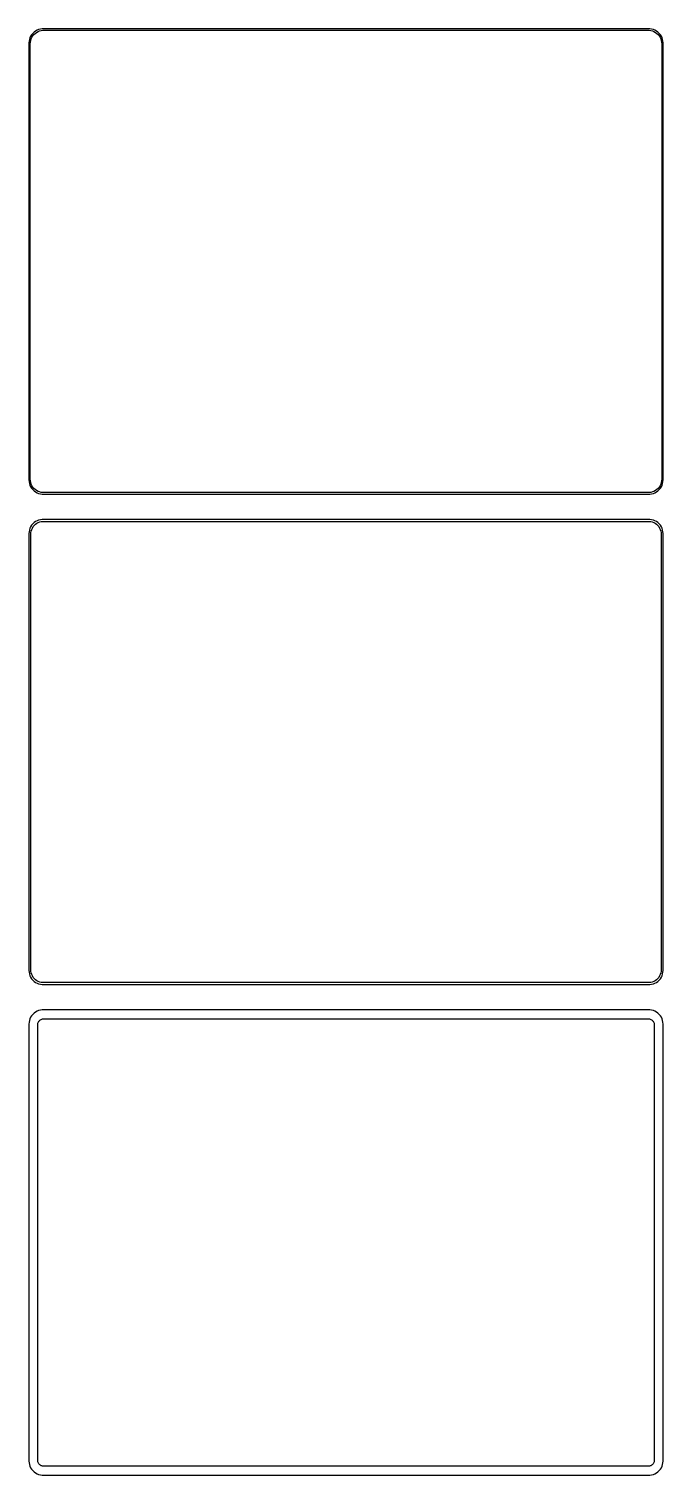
# Model space of a CAD drawing. Header units: metres. Extents: x -112 to 112, y 440 to 952.
import ezdxf

# ---------------------------------------------------------------- set-up
doc = ezdxf.new("R2010")
doc.units = ezdxf.units.M

msp = doc.modelspace()

# ---------------------------------------------------------------- linework, layer by layer
for p, q in [((-112.149, 949.341), (-112.343, 948.743)), ((-111.882, 949.909), (-112.149, 949.341)), ((-111.545, 950.439), (-111.882, 949.909)), ((-111.666, 948.999), (-111.412, 949.538)), ((-111.145, 950.923), (-111.545, 950.439)), ((-111.412, 949.538), (-111.093, 950.042)), ((-110.687, 951.353), (-111.145, 950.923)), ((-111.093, 950.042), (-110.713, 950.502)), ((-110.713, 950.502), (-110.278, 950.91)), ((-110.179, 951.722), (-110.687, 951.353)), ((-110.278, 950.91), (-109.795, 951.261)), ((-109.629, 952.024), (-110.179, 951.722)), ((-109.795, 951.261), (-109.272, 951.548)), ((-109.045, 952.255), (-109.629, 952.024)), ((-109.272, 951.548), (-108.718, 951.768)), ((-108.437, 952.411), (-109.045, 952.255)), ((-108.718, 951.768), (-108.14, 951.916)), ((-107.814, 952.49), (-108.437, 952.411)), ((-108.14, 951.916), (-107.548, 951.991)), ((107.814, 952.49), (-107.814, 952.49)), ((-107.548, 951.991), (107.548, 951.991)), ((107.548, 951.991), (108.14, 951.916)), ((108.437, 952.411), (107.814, 952.49)), ((108.14, 951.916), (108.718, 951.768)), ((109.045, 952.255), (108.437, 952.411)), ((108.718, 951.768), (109.272, 951.548)), ((109.629, 952.024), (109.045, 952.255)), ((109.272, 951.548), (109.795, 951.261)), ((110.179, 951.722), (109.629, 952.024)), ((109.795, 951.261), (110.278, 950.91)), ((110.687, 951.353), (110.179, 951.722)), ((110.278, 950.91), (110.713, 950.502)), ((111.145, 950.923), (110.687, 951.353)), ((110.713, 950.502), (111.093, 950.042)), ((111.093, 950.042), (111.412, 949.538)), ((111.545, 950.439), (111.145, 950.923)), ((111.412, 949.538), (111.666, 948.999)), ((111.882, 949.909), (111.545, 950.439)), ((112.149, 949.341), (111.882, 949.909)), ((112.343, 948.743), (112.149, 949.341)), ((-112.461, 948.127), (-112.5, 947.5)), ((-112.5, 947.5), (-112.5, 792.5)), ((-112.343, 948.743), (-112.461, 948.127)), ((-112, 947.25), (-111.963, 947.845)), ((-112, 792.75), (-112, 947.25)), ((-111.963, 947.845), (-111.851, 948.431)), ((-111.851, 948.431), (-111.666, 948.999)), ((111.666, 948.999), (111.851, 948.431)), ((111.851, 948.431), (111.963, 947.845)), ((111.963, 947.845), (112, 947.25)), ((112, 947.25), (112, 792.75)), ((112.461, 948.127), (112.343, 948.743)), ((112.5, 947.5), (112.461, 948.127)), ((112.5, 792.5), (112.5, 947.5)), ((-112.5, 792.5), (-112.461, 791.873)), ((-112.461, 791.873), (-112.343, 791.257)), ((-112.343, 791.257), (-112.149, 790.659)), ((-112.149, 790.659), (-111.882, 790.091)), ((-111.963, 792.155), (-112, 792.75)), ((-111.851, 791.569), (-111.963, 792.155)), ((-111.882, 790.091), (-111.545, 789.561)), ((-111.666, 791.001), (-111.851, 791.569)), ((-111.412, 790.462), (-111.666, 791.001)), ((-111.093, 789.958), (-111.412, 790.462)), ((111.412, 790.462), (111.093, 789.958)), ((111.666, 791.001), (111.412, 790.462)), ((111.545, 789.561), (111.882, 790.091)), ((111.851, 791.569), (111.666, 791.001)), ((111.963, 792.155), (111.851, 791.569)), ((111.882, 790.091), (112.149, 790.659)), ((112, 792.75), (111.963, 792.155)), ((112.149, 790.659), (112.343, 791.257)), ((112.343, 791.257), (112.461, 791.873)), ((112.461, 791.873), (112.5, 792.5)), ((-111.545, 789.561), (-111.145, 789.077)), ((-111.145, 789.077), (-110.687, 788.647)), ((-110.713, 789.498), (-111.093, 789.958)), ((-110.278, 789.09), (-110.713, 789.498)), ((-110.687, 788.647), (-110.179, 788.278)), ((-109.795, 788.739), (-110.278, 789.09)), ((-110.179, 788.278), (-109.629, 787.976)), ((-109.272, 788.452), (-109.795, 788.739)), ((-109.629, 787.976), (-109.045, 787.745)), ((-108.718, 788.232), (-109.272, 788.452)), ((-109.045, 787.745), (-108.437, 787.589)), ((-108.14, 788.084), (-108.718, 788.232)), ((-108.437, 787.589), (-107.814, 787.51)), ((-107.548, 788.009), (-108.14, 788.084)), ((-107.814, 787.51), (107.814, 787.51)), ((107.548, 788.009), (-107.548, 788.009)), ((108.14, 788.084), (107.548, 788.009)), ((107.814, 787.51), (108.437, 787.589)), ((108.718, 788.232), (108.14, 788.084)), ((108.437, 787.589), (109.045, 787.745)), ((109.272, 788.452), (108.718, 788.232)), ((109.045, 787.745), (109.629, 787.976)), ((109.795, 788.739), (109.272, 788.452)), ((109.629, 787.976), (110.179, 788.278)), ((110.278, 789.09), (109.795, 788.739)), ((110.179, 788.278), (110.687, 788.647)), ((110.713, 789.498), (110.278, 789.09)), ((110.687, 788.647), (111.145, 789.077)), ((111.093, 789.958), (110.713, 789.498)), ((111.145, 789.077), (111.545, 789.561)), ((-112.343, 774.743), (-112.461, 774.127)), ((-112.149, 775.341), (-112.343, 774.743)), ((-111.882, 775.909), (-112.149, 775.341)), ((-111.545, 776.439), (-111.882, 775.909)), ((-111.685, 774.389), (-111.507, 774.935)), ((-111.145, 776.923), (-111.545, 776.439)), ((-111.507, 774.935), (-111.262, 775.456)), ((-111.262, 775.456), (-110.954, 775.941)), ((-110.687, 777.353), (-111.145, 776.923)), ((-110.954, 775.941), (-110.588, 776.384)), ((-110.179, 777.722), (-110.687, 777.353)), ((-110.588, 776.384), (-110.168, 776.778)), ((-109.629, 778.024), (-110.179, 777.722)), ((-110.168, 776.778), (-109.703, 777.116)), ((-109.703, 777.116), (-109.199, 777.393)), ((-109.045, 778.255), (-109.629, 778.024)), ((-109.199, 777.393), (-108.665, 777.604)), ((-108.437, 778.411), (-109.045, 778.255)), ((-108.665, 777.604), (-108.108, 777.747)), ((-107.814, 778.49), (-108.437, 778.411)), ((-108.108, 777.747), (-107.537, 777.819)), ((107.814, 778.49), (-107.814, 778.49)), ((-107.537, 777.819), (107.537, 777.819)), ((107.537, 777.819), (108.108, 777.747)), ((108.437, 778.411), (107.814, 778.49)), ((108.108, 777.747), (108.665, 777.604)), ((109.045, 778.255), (108.437, 778.411)), ((108.665, 777.604), (109.199, 777.393)), ((109.629, 778.024), (109.045, 778.255)), ((109.199, 777.393), (109.703, 777.116)), ((110.179, 777.722), (109.629, 778.024)), ((109.703, 777.116), (110.168, 776.778)), ((110.168, 776.778), (110.588, 776.384)), ((110.687, 777.353), (110.179, 777.722)), ((110.588, 776.384), (110.954, 775.941)), ((111.145, 776.923), (110.687, 777.353)), ((110.954, 775.941), (111.262, 775.456)), ((111.545, 776.439), (111.145, 776.923)), ((111.262, 775.456), (111.507, 774.935)), ((111.507, 774.935), (111.685, 774.389)), ((111.882, 775.909), (111.545, 776.439)), ((112.149, 775.341), (111.882, 775.909)), ((112.343, 774.743), (112.149, 775.341)), ((112.461, 774.127), (112.343, 774.743)), ((-112.461, 774.127), (-112.5, 773.5)), ((-112.5, 773.5), (-112.5, 618.5)), ((-111.828, 773.25), (-111.792, 773.824)), ((-111.828, 618.75), (-111.828, 773.25)), ((-111.792, 773.824), (-111.685, 774.389)), ((111.685, 774.389), (111.792, 773.824)), ((111.792, 773.824), (111.828, 773.25)), ((111.828, 773.25), (111.828, 618.75)), ((112.5, 773.5), (112.461, 774.127)), ((112.5, 618.5), (112.5, 773.5)), ((-112.5, 618.5), (-112.461, 617.873)), ((-112.461, 617.873), (-112.343, 617.257)), ((-112.343, 617.257), (-112.149, 616.659)), ((-112.149, 616.659), (-111.882, 616.091)), ((-111.882, 616.091), (-111.545, 615.561)), ((-111.792, 618.176), (-111.828, 618.75)), ((-111.685, 617.611), (-111.792, 618.176)), ((-111.507, 617.065), (-111.685, 617.611)), ((-111.262, 616.544), (-111.507, 617.065)), ((-110.954, 616.059), (-111.262, 616.544)), ((-110.588, 615.616), (-110.954, 616.059)), ((-110.168, 615.222), (-110.588, 615.616)), ((110.588, 615.616), (110.168, 615.222)), ((110.954, 616.059), (110.588, 615.616)), ((111.262, 616.544), (110.954, 616.059)), ((111.507, 617.065), (111.262, 616.544)), ((111.685, 617.611), (111.507, 617.065)), ((111.545, 615.561), (111.882, 616.091)), ((111.792, 618.176), (111.685, 617.611)), ((111.828, 618.75), (111.792, 618.176)), ((111.882, 616.091), (112.149, 616.659)), ((112.149, 616.659), (112.343, 617.257)), ((112.343, 617.257), (112.461, 617.873)), ((112.461, 617.873), (112.5, 618.5)), ((-111.545, 615.561), (-111.145, 615.077)), ((-111.145, 615.077), (-110.687, 614.647)), ((-110.687, 614.647), (-110.179, 614.278)), ((-110.179, 614.278), (-109.629, 613.976)), ((-109.703, 614.884), (-110.168, 615.222)), ((-109.199, 614.607), (-109.703, 614.884)), ((-109.629, 613.976), (-109.045, 613.745)), ((-108.665, 614.396), (-109.199, 614.607)), ((-109.045, 613.745), (-108.437, 613.589)), ((-108.108, 614.253), (-108.665, 614.396)), ((-108.437, 613.589), (-107.814, 613.51)), ((-107.537, 614.181), (-108.108, 614.253)), ((-107.814, 613.51), (107.814, 613.51)), ((107.537, 614.181), (-107.537, 614.181)), ((108.108, 614.253), (107.537, 614.181)), ((107.814, 613.51), (108.437, 613.589)), ((108.665, 614.396), (108.108, 614.253)), ((108.437, 613.589), (109.045, 613.745)), ((109.199, 614.607), (108.665, 614.396)), ((109.045, 613.745), (109.629, 613.976)), ((109.703, 614.884), (109.199, 614.607)), ((109.629, 613.976), (110.179, 614.278)), ((110.168, 615.222), (109.703, 614.884)), ((110.179, 614.278), (110.687, 614.647)), ((110.687, 614.647), (111.145, 615.077)), ((111.145, 615.077), (111.545, 615.561)), ((-112.343, 600.743), (-112.461, 600.127)), ((-112.149, 601.341), (-112.343, 600.743)), ((-111.882, 601.909), (-112.149, 601.341)), ((-111.545, 602.439), (-111.882, 601.909)), ((-111.145, 602.923), (-111.545, 602.439)), ((-110.687, 603.353), (-111.145, 602.923)), ((-110.179, 603.722), (-110.687, 603.353)), ((-109.629, 604.024), (-110.179, 603.722)), ((-109.045, 604.255), (-109.629, 604.024)), ((-109.211, 600.027), (-109.099, 600.266)), ((-109.099, 600.266), (-108.957, 600.49)), ((-108.437, 604.411), (-109.045, 604.255)), ((-108.957, 600.49), (-108.788, 600.694)), ((-108.788, 600.694), (-108.595, 600.876)), ((-108.595, 600.876), (-108.38, 601.031)), ((-107.814, 604.49), (-108.437, 604.411)), ((-108.38, 601.031), (-108.148, 601.159)), ((-108.148, 601.159), (-107.902, 601.256)), ((-107.902, 601.256), (-107.645, 601.322)), ((107.814, 604.49), (-107.814, 604.49)), ((-107.645, 601.322), (-107.382, 601.355)), ((-107.382, 601.355), (107.382, 601.355)), ((107.382, 601.355), (107.645, 601.322)), ((107.645, 601.322), (107.902, 601.256)), ((108.437, 604.411), (107.814, 604.49)), ((107.902, 601.256), (108.148, 601.159)), ((108.148, 601.159), (108.38, 601.031)), ((108.38, 601.031), (108.595, 600.876)), ((109.045, 604.255), (108.437, 604.411)), ((108.595, 600.876), (108.788, 600.694)), ((108.788, 600.694), (108.957, 600.49)), ((108.957, 600.49), (109.099, 600.266)), ((109.629, 604.024), (109.045, 604.255)), ((109.099, 600.266), (109.211, 600.027)), ((110.179, 603.722), (109.629, 604.024)), ((110.687, 603.353), (110.179, 603.722)), ((111.145, 602.923), (110.687, 603.353)), ((111.545, 602.439), (111.145, 602.923)), ((111.882, 601.909), (111.545, 602.439)), ((112.149, 601.341), (111.882, 601.909)), ((112.343, 600.743), (112.149, 601.341)), ((112.461, 600.127), (112.343, 600.743)), ((-112.461, 600.127), (-112.5, 599.5)), ((-112.5, 599.5), (-112.5, 444.5)), ((-109.36, 599.25), (-109.343, 599.514)), ((-109.36, 444.75), (-109.36, 599.25)), ((-109.343, 599.514), (-109.293, 599.775)), ((-109.293, 599.775), (-109.211, 600.027)), ((109.211, 600.027), (109.293, 599.775)), ((109.293, 599.775), (109.343, 599.514)), ((109.343, 599.514), (109.36, 599.25)), ((109.36, 599.25), (109.36, 444.75)), ((112.5, 599.5), (112.461, 600.127)), ((112.5, 444.5), (112.5, 599.5)), ((-112.5, 444.5), (-112.461, 443.873)), ((-112.461, 443.873), (-112.343, 443.257)), ((-112.343, 443.257), (-112.149, 442.659)), ((-112.149, 442.659), (-111.882, 442.091)), ((-111.882, 442.091), (-111.545, 441.561)), ((-111.545, 441.561), (-111.145, 441.077)), ((-109.343, 444.486), (-109.36, 444.75)), ((-109.293, 444.225), (-109.343, 444.486)), ((-109.211, 443.973), (-109.293, 444.225)), ((-109.099, 443.734), (-109.211, 443.973)), ((-108.957, 443.51), (-109.099, 443.734)), ((-108.788, 443.306), (-108.957, 443.51)), ((-108.595, 443.124), (-108.788, 443.306)), ((-108.38, 442.969), (-108.595, 443.124)), ((-108.148, 442.841), (-108.38, 442.969)), ((-107.902, 442.744), (-108.148, 442.841)), ((-107.645, 442.678), (-107.902, 442.744)), ((-107.382, 442.645), (-107.645, 442.678)), ((107.382, 442.645), (-107.382, 442.645)), ((107.645, 442.678), (107.382, 442.645)), ((107.902, 442.744), (107.645, 442.678)), ((108.148, 442.841), (107.902, 442.744)), ((108.38, 442.969), (108.148, 442.841)), ((108.595, 443.124), (108.38, 442.969)), ((108.788, 443.306), (108.595, 443.124)), ((108.957, 443.51), (108.788, 443.306)), ((109.099, 443.734), (108.957, 443.51)), ((109.211, 443.973), (109.099, 443.734)), ((109.293, 444.225), (109.211, 443.973)), ((109.343, 444.486), (109.293, 444.225)), ((109.36, 444.75), (109.343, 444.486)), ((111.145, 441.077), (111.545, 441.561)), ((111.545, 441.561), (111.882, 442.091)), ((111.882, 442.091), (112.149, 442.659)), ((112.149, 442.659), (112.343, 443.257)), ((112.343, 443.257), (112.461, 443.873)), ((112.461, 443.873), (112.5, 444.5)), ((-111.145, 441.077), (-110.687, 440.647)), ((-110.687, 440.647), (-110.179, 440.278)), ((-110.179, 440.278), (-109.629, 439.976)), ((-109.629, 439.976), (-109.045, 439.745)), ((-109.045, 439.745), (-108.437, 439.589)), ((-108.437, 439.589), (-107.814, 439.51)), ((-107.814, 439.51), (107.814, 439.51)), ((107.814, 439.51), (108.437, 439.589)), ((108.437, 439.589), (109.045, 439.745)), ((109.045, 439.745), (109.629, 439.976)), ((109.629, 439.976), (110.179, 440.278)), ((110.179, 440.278), (110.687, 440.647)), ((110.687, 440.647), (111.145, 441.077))]:
    msp.add_line(p, q)

doc.saveas('drawing.dxf')
